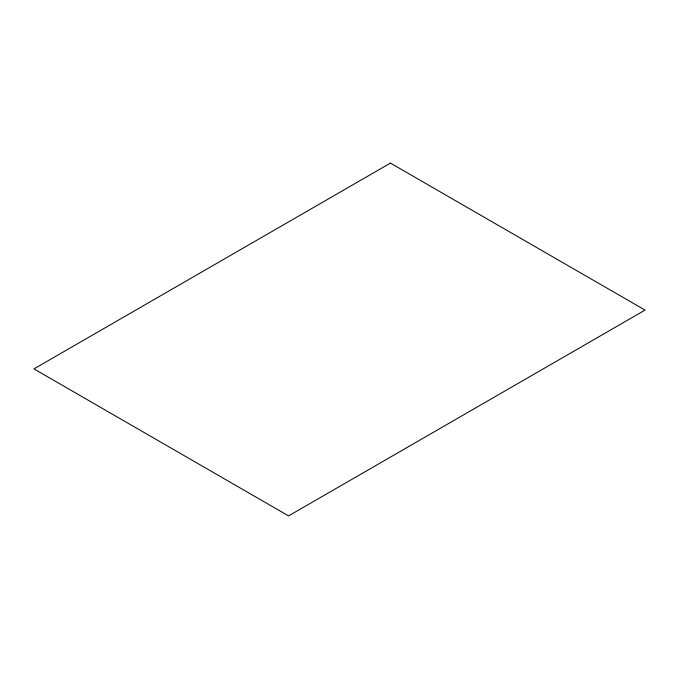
<?xml version="1.0" encoding="UTF-8"?>
<svg xmlns="http://www.w3.org/2000/svg" width="679" height="679" viewBox="0 0 679 679"><rect width="100%" height="100%" fill="white"/><g stroke="black" fill="none" stroke-linecap="round" stroke-linejoin="round"><path stroke-width="1.02" d="M390.425 163.096L33.95 368.901L288.575 515.904L645.05 310.099L390.425 163.096"/></g></svg>
